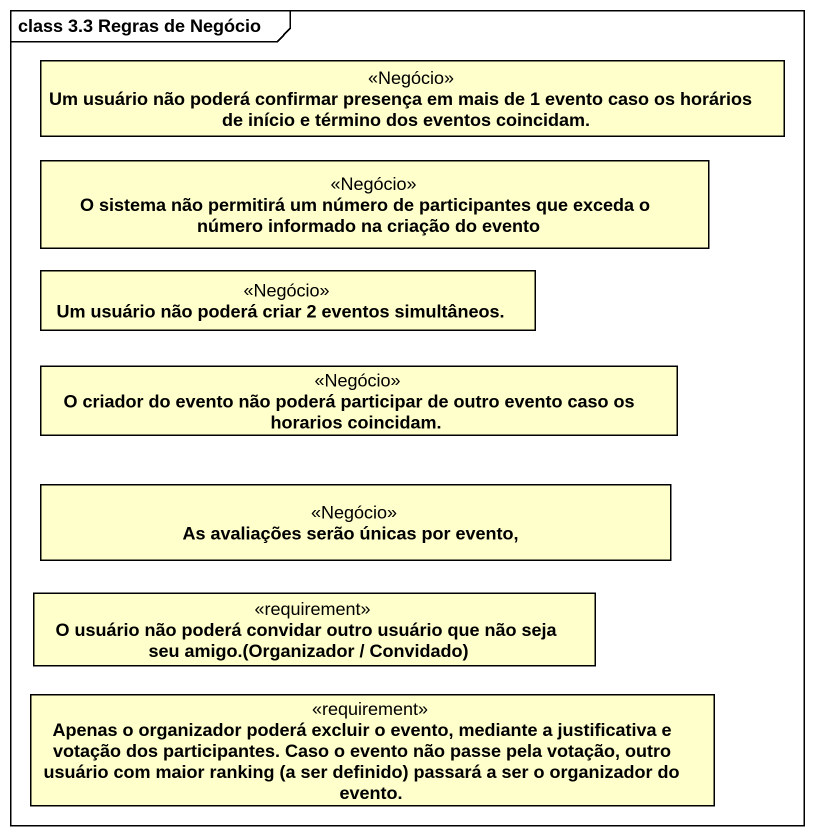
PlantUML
@startuml
mainframe class 3.3 Regras de Negócio
hide circle
hide empty members
class "Um usuário não poderá confirmar presença em mais de 1 evento caso os horários de início e término dos eventos coincidam." as Um_usuário_não_poderá <<Negócio>>
class "O sistema não permitirá um número de participantes que exceda o número informado na criação do evento" as O_sistema_não_permitirá_um <<Negócio>>
class "Um usuário não poderá criar 2 eventos simultâneos." as Um_usuário_não_poderá_criar <<Negócio>>
class "O criador do evento não poderá participar de outro evento caso os horarios coincidam." as O_criador_do_evento_não <<Negócio>>
class "As avaliações serão únicas por evento," as As_avaliações_serão_únicas <<Negócio>>
class "O usuário não poderá convidar outro usuário que não seja seu amigo.(Organizador / Convidado)" as O_usuário_não_poderá <<requirement>>
class "Apenas o organizador poderá excluir o evento, mediante a justificativa e votação dos participantes. Caso o evento não passe pela votação, outro usuário com maior ranking (a ser definido) passará a ser o organizador do evento." as Apenas_o_organizador_poderá <<requirement>>
@enduml
